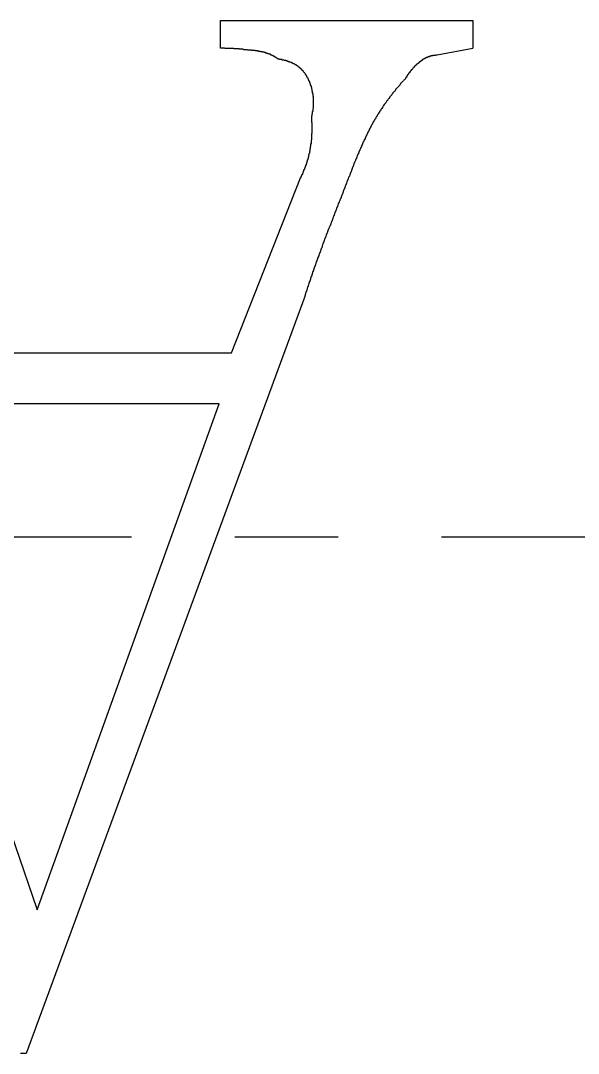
# Model space of a CAD drawing. Extents: x 45 to 224, y 37 to 151.
# Drawn here: x 118.142 to 119.492, y 139.811 to 142.311 of the extents above; entities that cross this region are included whole.
import ezdxf

# ---------------------------------------------------------------- set-up
doc = ezdxf.new("R2010")
doc.units = 0
doc.linetypes.add('CENTER', pattern=[2, 1.25, -0.25, 0.25, -0.25])
doc.layers.get('0').update_dxf_attribs({"linetype": 'CONTINUOUS'})
doc.layers.add('CENTER', color=1, linetype='CENTER')

msp = doc.modelspace()

# ---------------------------------------------------------------- linework, layer by layer
at = {"color": 7, "linetype": 'CONTINUOUS'}
for p, q in [((118.6263, 142.2446), (118.6263, 142.3113)), ((118.6263, 142.3113), (119.2371, 142.3113)), ((119.2371, 142.3113), (119.2371, 142.2446)), ((119.1502, 142.2284), (119.237, 142.2451)), ((118.653, 141.5069), (118.8199, 141.9308)), ((118.8299, 141.6438), (118.1557, 139.8113)), ((117.7184, 141.5069), (118.653, 141.5069)), ((117.7618, 141.3834), (118.1824, 140.1585)), ((118.623, 141.3834), (117.7618, 141.3834)), ((118.1824, 140.1585), (118.623, 141.3834)), ((118.1557, 139.8113), (118.1423, 139.8113))]:
    msp.add_line(p, q, dxfattribs=at)
at = {"color": 7}
for points in [[(118.766, 142.218, 0), (118.766, 142.218, 0), (118.766, 142.218, 0), (118.766, 142.218, 0), (118.765, 142.219, 0), (118.765, 142.219, 0), (118.765, 142.219, 0), (118.764, 142.219, 0), (118.764, 142.219, 0), (118.764, 142.22, 0), (118.764, 142.22, 0), (118.763, 142.22, 0), (118.763, 142.22, 0), (118.763, 142.22, 0), (118.762, 142.221, 0), (118.762, 142.221, 0), (118.762, 142.221, 0), (118.762, 142.221, 0), (118.761, 142.221, 0), (118.761, 142.222, 0), (118.761, 142.222, 0), (118.76, 142.222, 0), (118.76, 142.222, 0), (118.76, 142.222, 0), (118.759, 142.222, 0), (118.759, 142.223, 0), (118.759, 142.223, 0), (118.759, 142.223, 0), (118.758, 142.223, 0), (118.758, 142.223, 0), (118.758, 142.224, 0), (118.757, 142.224, 0), (118.757, 142.224, 0), (118.757, 142.224, 0), (118.756, 142.224, 0), (118.756, 142.224, 0), (118.756, 142.225, 0), (118.756, 142.225, 0), (118.755, 142.225, 0), (118.755, 142.225, 0), (118.755, 142.225, 0), (118.754, 142.225, 0), (118.754, 142.226, 0), (118.754, 142.226, 0), (118.753, 142.226, 0), (118.753, 142.226, 0), (118.753, 142.226, 0), (118.753, 142.226, 0), (118.752, 142.227, 0), (118.752, 142.227, 0), (118.752, 142.227, 0), (118.751, 142.227, 0), (118.751, 142.227, 0), (118.751, 142.227, 0), (118.75, 142.228, 0), (118.75, 142.228, 0), (118.75, 142.228, 0), (118.749, 142.228, 0), (118.749, 142.228, 0), (118.749, 142.228, 0), (118.748, 142.228, 0), (118.748, 142.229, 0), (118.748, 142.229, 0), (118.747, 142.229, 0), (118.747, 142.229, 0), (118.747, 142.229, 0), (118.747, 142.229, 0), (118.746, 142.229, 0), (118.746, 142.23, 0), (118.746, 142.23, 0), (118.745, 142.23, 0), (118.745, 142.23, 0), (118.745, 142.23, 0), (118.744, 142.23, 0), (118.744, 142.23, 0), (118.744, 142.231, 0), (118.743, 142.231, 0), (118.743, 142.231, 0), (118.743, 142.231, 0), (118.742, 142.231, 0), (118.742, 142.231, 0), (118.742, 142.231, 0), (118.741, 142.231, 0), (118.741, 142.232, 0), (118.741, 142.232, 0), (118.74, 142.232, 0), (118.74, 142.232, 0), (118.74, 142.232, 0), (118.739, 142.232, 0), (118.739, 142.232, 0), (118.739, 142.232, 0), (118.738, 142.233, 0), (118.738, 142.233, 0), (118.738, 142.233, 0), (118.737, 142.233, 0), (118.737, 142.233, 0), (118.737, 142.233, 0), (118.736, 142.233, 0), (118.736, 142.233, 0), (118.736, 142.233, 0), (118.735, 142.233, 0), (118.735, 142.234, 0), (118.735, 142.234, 0), (118.734, 142.234, 0), (118.734, 142.234, 0), (118.734, 142.234, 0), (118.733, 142.234, 0), (118.733, 142.234, 0), (118.733, 142.234, 0), (118.732, 142.234, 0), (118.732, 142.234, 0), (118.732, 142.235, 0), (118.731, 142.235, 0), (118.731, 142.235, 0), (118.731, 142.235, 0), (118.73, 142.235, 0), (118.73, 142.235, 0), (118.73, 142.235, 0), (118.729, 142.235, 0), (118.729, 142.235, 0), (118.729, 142.235, 0), (118.728, 142.235, 0), (118.728, 142.235, 0), (118.728, 142.236, 0), (118.727, 142.236, 0), (118.727, 142.236, 0), (118.727, 142.236, 0), (118.726, 142.236, 0), (118.726, 142.236, 0), (118.726, 142.236, 0), (118.725, 142.236, 0), (118.725, 142.236, 0), (118.725, 142.236, 0), (118.724, 142.236, 0), (118.724, 142.236, 0), (118.724, 142.236, 0), (118.723, 142.236, 0), (118.723, 142.237, 0), (118.723, 142.237, 0), (118.722, 142.237, 0), (118.722, 142.237, 0), (118.721, 142.237, 0), (118.721, 142.237, 0), (118.721, 142.237, 0), (118.72, 142.237, 0), (118.72, 142.237, 0), (118.72, 142.237, 0), (118.719, 142.237, 0), (118.719, 142.237, 0), (118.719, 142.237, 0), (118.718, 142.237, 0), (118.718, 142.237, 0), (118.718, 142.237, 0), (118.717, 142.237, 0), (118.717, 142.238, 0), (118.717, 142.238, 0), (118.716, 142.238, 0), (118.716, 142.238, 0), (118.716, 142.238, 0), (118.715, 142.238, 0), (118.715, 142.238, 0), (118.715, 142.238, 0), (118.714, 142.238, 0), (118.714, 142.238, 0), (118.714, 142.238, 0), (118.713, 142.238, 0), (118.713, 142.238, 0), (118.713, 142.238, 0), (118.712, 142.238, 0), (118.712, 142.238, 0), (118.711, 142.238, 0), (118.711, 142.238, 0), (118.711, 142.238, 0), (118.71, 142.238, 0), (118.71, 142.238, 0), (118.71, 142.239, 0), (118.709, 142.239, 0), (118.709, 142.239, 0), (118.709, 142.239, 0), (118.708, 142.239, 0), (118.708, 142.239, 0), (118.708, 142.239, 0), (118.707, 142.239, 0), (118.707, 142.239, 0), (118.707, 142.239, 0), (118.706, 142.239, 0), (118.706, 142.239, 0), (118.706, 142.239, 0), (118.705, 142.239, 0), (118.705, 142.239, 0), (118.705, 142.239, 0), (118.704, 142.239, 0), (118.704, 142.239, 0), (118.704, 142.239, 0), (118.703, 142.239, 0), (118.703, 142.239, 0), (118.702, 142.239, 0), (118.702, 142.239, 0), (118.702, 142.239, 0), (118.701, 142.239, 0), (118.701, 142.24, 0), (118.701, 142.24, 0), (118.7, 142.24, 0), (118.7, 142.24, 0), (118.7, 142.24, 0), (118.699, 142.24, 0), (118.699, 142.24, 0), (118.699, 142.24, 0), (118.698, 142.24, 0), (118.698, 142.24, 0), (118.698, 142.24, 0), (118.697, 142.24, 0), (118.697, 142.24, 0), (118.697, 142.24, 0), (118.696, 142.24, 0), (118.696, 142.24, 0), (118.696, 142.24, 0), (118.695, 142.24, 0), (118.695, 142.24, 0), (118.695, 142.24, 0), (118.694, 142.24, 0), (118.694, 142.24, 0), (118.693, 142.24, 0), (118.693, 142.24, 0), (118.693, 142.24, 0), (118.692, 142.24, 0), (118.692, 142.24, 0), (118.692, 142.24, 0), (118.691, 142.241, 0), (118.691, 142.241, 0), (118.691, 142.241, 0), (118.69, 142.241, 0), (118.69, 142.241, 0), (118.69, 142.241, 0), (118.689, 142.241, 0), (118.689, 142.241, 0), (118.689, 142.241, 0), (118.688, 142.241, 0), (118.688, 142.241, 0), (118.688, 142.241, 0), (118.687, 142.241, 0), (118.687, 142.241, 0), (118.687, 142.241, 0), (118.686, 142.241, 0), (118.686, 142.241, 0), (118.685, 142.241, 0), (118.685, 142.241, 0), (118.685, 142.241, 0), (118.684, 142.241, 0), (118.684, 142.241, 0), (118.684, 142.241, 0), (118.683, 142.241, 0), (118.683, 142.241, 0), (118.683, 142.241, 0), (118.682, 142.241, 0), (118.682, 142.241, 0), (118.682, 142.241, 0), (118.681, 142.242, 0), (118.681, 142.242, 0), (118.681, 142.242, 0), (118.68, 142.242, 0), (118.68, 142.242, 0), (118.68, 142.242, 0), (118.679, 142.242, 0), (118.679, 142.242, 0), (118.679, 142.242, 0), (118.678, 142.242, 0), (118.678, 142.242, 0), (118.677, 142.242, 0), (118.677, 142.242, 0), (118.677, 142.242, 0), (118.676, 142.242, 0), (118.676, 142.242, 0), (118.676, 142.242, 0), (118.675, 142.242, 0), (118.675, 142.242, 0), (118.675, 142.242, 0), (118.674, 142.242, 0), (118.674, 142.242, 0), (118.674, 142.242, 0), (118.673, 142.242, 0), (118.673, 142.242, 0), (118.673, 142.242, 0), (118.672, 142.242, 0), (118.672, 142.242, 0), (118.672, 142.242, 0), (118.671, 142.242, 0), (118.671, 142.242, 0), (118.671, 142.243, 0), (118.67, 142.243, 0), (118.67, 142.243, 0), (118.669, 142.243, 0), (118.669, 142.243, 0), (118.669, 142.243, 0), (118.668, 142.243, 0), (118.668, 142.243, 0), (118.668, 142.243, 0), (118.667, 142.243, 0), (118.667, 142.243, 0), (118.667, 142.243, 0), (118.666, 142.243, 0), (118.666, 142.243, 0), (118.666, 142.243, 0), (118.665, 142.243, 0), (118.665, 142.243, 0), (118.665, 142.243, 0), (118.664, 142.243, 0), (118.664, 142.243, 0), (118.664, 142.243, 0), (118.663, 142.243, 0), (118.663, 142.243, 0), (118.663, 142.243, 0), (118.662, 142.243, 0), (118.662, 142.243, 0), (118.661, 142.243, 0), (118.661, 142.243, 0), (118.661, 142.243, 0), (118.66, 142.243, 0), (118.66, 142.243, 0), (118.66, 142.243, 0), (118.659, 142.243, 0), (118.659, 142.243, 0), (118.659, 142.243, 0), (118.658, 142.243, 0), (118.658, 142.243, 0), (118.658, 142.244, 0), (118.657, 142.244, 0), (118.657, 142.244, 0), (118.657, 142.244, 0), (118.656, 142.244, 0), (118.656, 142.244, 0), (118.656, 142.244, 0), (118.655, 142.244, 0), (118.655, 142.244, 0), (118.655, 142.244, 0), (118.654, 142.244, 0), (118.654, 142.244, 0), (118.653, 142.244, 0), (118.653, 142.244, 0), (118.653, 142.244, 0), (118.652, 142.244, 0), (118.652, 142.244, 0), (118.652, 142.244, 0), (118.651, 142.244, 0), (118.651, 142.244, 0), (118.651, 142.244, 0), (118.65, 142.244, 0), (118.65, 142.244, 0), (118.65, 142.244, 0), (118.649, 142.244, 0), (118.649, 142.244, 0), (118.649, 142.244, 0), (118.648, 142.244, 0), (118.648, 142.244, 0), (118.648, 142.244, 0), (118.647, 142.244, 0), (118.647, 142.244, 0), (118.647, 142.244, 0), (118.646, 142.244, 0), (118.646, 142.244, 0), (118.645, 142.244, 0), (118.645, 142.244, 0), (118.645, 142.244, 0), (118.644, 142.244, 0), (118.644, 142.244, 0), (118.644, 142.244, 0), (118.643, 142.244, 0), (118.643, 142.244, 0), (118.643, 142.244, 0), (118.642, 142.244, 0), (118.642, 142.244, 0), (118.642, 142.244, 0), (118.641, 142.244, 0), (118.641, 142.244, 0), (118.641, 142.244, 0), (118.64, 142.244, 0), (118.64, 142.244, 0), (118.64, 142.244, 0), (118.639, 142.244, 0), (118.639, 142.244, 0), (118.639, 142.244, 0), (118.638, 142.244, 0), (118.638, 142.244, 0), (118.637, 142.244, 0), (118.637, 142.244, 0), (118.637, 142.244, 0), (118.636, 142.245, 0), (118.636, 142.245, 0), (118.636, 142.245, 0), (118.635, 142.245, 0), (118.635, 142.245, 0), (118.635, 142.245, 0), (118.634, 142.245, 0), (118.634, 142.245, 0), (118.634, 142.245, 0), (118.633, 142.245, 0), (118.633, 142.245, 0), (118.633, 142.245, 0), (118.632, 142.245, 0), (118.632, 142.245, 0), (118.632, 142.245, 0), (118.631, 142.245, 0), (118.631, 142.245, 0), (118.63, 142.245, 0), (118.63, 142.245, 0), (118.63, 142.245, 0), (118.629, 142.245, 0), (118.629, 142.245, 0), (118.629, 142.245, 0), (118.628, 142.245, 0), (118.628, 142.245, 0), (118.628, 142.245, 0), (118.627, 142.245, 0), (118.627, 142.245, 0), (118.627, 142.245, 0), (118.626, 142.245, 0)], [(119.15, 142.228, 0), (119.15, 142.228, 0), (119.15, 142.228, 0), (119.15, 142.228, 0), (119.149, 142.228, 0), (119.149, 142.228, 0), (119.149, 142.228, 0), (119.149, 142.228, 0), (119.148, 142.228, 0), (119.148, 142.228, 0), (119.148, 142.228, 0), (119.148, 142.228, 0), (119.147, 142.228, 0), (119.147, 142.228, 0), (119.147, 142.228, 0), (119.147, 142.228, 0), (119.147, 142.228, 0), (119.146, 142.227, 0), (119.146, 142.227, 0), (119.146, 142.227, 0), (119.146, 142.227, 0), (119.145, 142.227, 0), (119.145, 142.227, 0), (119.145, 142.227, 0), (119.145, 142.227, 0), (119.144, 142.227, 0), (119.144, 142.227, 0), (119.144, 142.227, 0), (119.144, 142.227, 0), (119.143, 142.227, 0), (119.143, 142.227, 0), (119.143, 142.227, 0), (119.143, 142.227, 0), (119.142, 142.227, 0), (119.142, 142.227, 0), (119.142, 142.227, 0), (119.142, 142.227, 0), (119.142, 142.227, 0), (119.141, 142.227, 0), (119.141, 142.227, 0), (119.141, 142.227, 0), (119.141, 142.227, 0), (119.14, 142.227, 0), (119.14, 142.227, 0), (119.14, 142.226, 0), (119.14, 142.226, 0), (119.139, 142.226, 0), (119.139, 142.226, 0), (119.139, 142.226, 0), (119.139, 142.226, 0), (119.138, 142.226, 0), (119.138, 142.226, 0), (119.138, 142.226, 0), (119.138, 142.226, 0), (119.138, 142.226, 0), (119.137, 142.226, 0), (119.137, 142.226, 0), (119.137, 142.226, 0), (119.137, 142.226, 0), (119.136, 142.226, 0), (119.136, 142.226, 0), (119.136, 142.226, 0), (119.136, 142.226, 0), (119.135, 142.225, 0), (119.135, 142.225, 0), (119.135, 142.225, 0), (119.135, 142.225, 0), (119.135, 142.225, 0), (119.134, 142.225, 0), (119.134, 142.225, 0), (119.134, 142.225, 0), (119.134, 142.225, 0), (119.133, 142.225, 0), (119.133, 142.225, 0), (119.133, 142.225, 0), (119.133, 142.225, 0), (119.132, 142.225, 0), (119.132, 142.225, 0), (119.132, 142.224, 0), (119.132, 142.224, 0), (119.132, 142.224, 0), (119.131, 142.224, 0), (119.131, 142.224, 0), (119.131, 142.224, 0), (119.131, 142.224, 0), (119.13, 142.224, 0), (119.13, 142.224, 0), (119.13, 142.224, 0), (119.13, 142.224, 0), (119.13, 142.224, 0), (119.129, 142.224, 0), (119.129, 142.223, 0), (119.129, 142.223, 0), (119.129, 142.223, 0), (119.128, 142.223, 0), (119.128, 142.223, 0), (119.128, 142.223, 0), (119.128, 142.223, 0), (119.127, 142.223, 0), (119.127, 142.223, 0), (119.127, 142.223, 0), (119.127, 142.223, 0), (119.127, 142.223, 0), (119.126, 142.222, 0), (119.126, 142.222, 0), (119.126, 142.222, 0), (119.126, 142.222, 0), (119.125, 142.222, 0), (119.125, 142.222, 0), (119.125, 142.222, 0), (119.125, 142.222, 0), (119.125, 142.222, 0), (119.124, 142.222, 0), (119.124, 142.221, 0), (119.124, 142.221, 0), (119.124, 142.221, 0), (119.124, 142.221, 0), (119.123, 142.221, 0), (119.123, 142.221, 0), (119.123, 142.221, 0), (119.123, 142.221, 0), (119.122, 142.221, 0), (119.122, 142.221, 0), (119.122, 142.22, 0), (119.122, 142.22, 0), (119.122, 142.22, 0), (119.121, 142.22, 0), (119.121, 142.22, 0), (119.121, 142.22, 0), (119.121, 142.22, 0), (119.121, 142.22, 0), (119.12, 142.22, 0), (119.12, 142.219, 0), (119.12, 142.219, 0), (119.12, 142.219, 0), (119.119, 142.219, 0), (119.119, 142.219, 0), (119.119, 142.219, 0), (119.119, 142.219, 0), (119.119, 142.219, 0), (119.118, 142.218, 0), (119.118, 142.218, 0), (119.118, 142.218, 0), (119.118, 142.218, 0), (119.118, 142.218, 0), (119.117, 142.218, 0), (119.117, 142.218, 0), (119.117, 142.218, 0), (119.117, 142.218, 0), (119.117, 142.217, 0), (119.116, 142.217, 0), (119.116, 142.217, 0), (119.116, 142.217, 0), (119.116, 142.217, 0), (119.116, 142.217, 0), (119.115, 142.217, 0), (119.115, 142.216, 0), (119.115, 142.216, 0), (119.115, 142.216, 0), (119.115, 142.216, 0), (119.114, 142.216, 0), (119.114, 142.216, 0), (119.114, 142.216, 0), (119.114, 142.216, 0), (119.114, 142.215, 0), (119.113, 142.215, 0), (119.113, 142.215, 0), (119.113, 142.215, 0), (119.113, 142.215, 0), (119.113, 142.215, 0), (119.112, 142.215, 0), (119.112, 142.214, 0), (119.112, 142.214, 0), (119.112, 142.214, 0), (119.112, 142.214, 0), (119.111, 142.214, 0), (119.111, 142.214, 0), (119.111, 142.214, 0), (119.111, 142.213, 0), (119.111, 142.213, 0), (119.11, 142.213, 0), (119.11, 142.213, 0), (119.11, 142.213, 0), (119.11, 142.213, 0), (119.11, 142.213, 0), (119.11, 142.212, 0), (119.109, 142.212, 0), (119.109, 142.212, 0), (119.109, 142.212, 0), (119.109, 142.212, 0), (119.109, 142.212, 0), (119.108, 142.212, 0), (119.108, 142.211, 0), (119.108, 142.211, 0), (119.108, 142.211, 0), (119.108, 142.211, 0), (119.107, 142.211, 0), (119.107, 142.211, 0), (119.107, 142.211, 0), (119.107, 142.21, 0), (119.107, 142.21, 0), (119.107, 142.21, 0), (119.106, 142.21, 0), (119.106, 142.21, 0), (119.106, 142.21, 0), (119.106, 142.209, 0), (119.106, 142.209, 0), (119.105, 142.209, 0), (119.105, 142.209, 0), (119.105, 142.209, 0), (119.105, 142.209, 0), (119.105, 142.208, 0), (119.105, 142.208, 0), (119.104, 142.208, 0), (119.104, 142.208, 0), (119.104, 142.208, 0), (119.104, 142.208, 0), (119.104, 142.208, 0), (119.103, 142.207, 0), (119.103, 142.207, 0), (119.103, 142.207, 0), (119.103, 142.207, 0), (119.103, 142.207, 0), (119.103, 142.207, 0), (119.102, 142.206, 0), (119.102, 142.206, 0), (119.102, 142.206, 0), (119.102, 142.206, 0), (119.102, 142.206, 0), (119.101, 142.206, 0), (119.101, 142.205, 0), (119.101, 142.205, 0), (119.101, 142.205, 0), (119.101, 142.205, 0), (119.101, 142.205, 0), (119.1, 142.205, 0), (119.1, 142.204, 0), (119.1, 142.204, 0), (119.1, 142.204, 0), (119.1, 142.204, 0), (119.1, 142.204, 0), (119.099, 142.204, 0), (119.099, 142.203, 0), (119.099, 142.203, 0), (119.099, 142.203, 0), (119.099, 142.203, 0), (119.099, 142.203, 0), (119.098, 142.203, 0), (119.098, 142.202, 0), (119.098, 142.202, 0), (119.098, 142.202, 0), (119.098, 142.202, 0), (119.098, 142.202, 0), (119.097, 142.202, 0), (119.097, 142.201, 0), (119.097, 142.201, 0), (119.097, 142.201, 0), (119.097, 142.201, 0), (119.097, 142.201, 0), (119.096, 142.201, 0), (119.096, 142.2, 0), (119.096, 142.2, 0), (119.096, 142.2, 0), (119.096, 142.2, 0), (119.096, 142.2, 0), (119.095, 142.2, 0), (119.095, 142.199, 0), (119.095, 142.199, 0), (119.095, 142.199, 0), (119.095, 142.199, 0), (119.095, 142.199, 0), (119.094, 142.199, 0), (119.094, 142.198, 0), (119.094, 142.198, 0), (119.094, 142.198, 0), (119.094, 142.198, 0), (119.094, 142.198, 0), (119.093, 142.198, 0), (119.093, 142.197, 0), (119.093, 142.197, 0), (119.093, 142.197, 0), (119.093, 142.197, 0), (119.093, 142.197, 0), (119.092, 142.196, 0), (119.092, 142.196, 0), (119.092, 142.196, 0), (119.092, 142.196, 0), (119.092, 142.196, 0), (119.092, 142.196, 0), (119.091, 142.195, 0), (119.091, 142.195, 0), (119.091, 142.195, 0), (119.091, 142.195, 0), (119.091, 142.195, 0), (119.091, 142.195, 0), (119.09, 142.194, 0), (119.09, 142.194, 0), (119.09, 142.194, 0), (119.09, 142.194, 0), (119.09, 142.194, 0), (119.09, 142.193, 0), (119.089, 142.193, 0), (119.089, 142.193, 0), (119.089, 142.193, 0), (119.089, 142.193, 0), (119.089, 142.193, 0), (119.089, 142.192, 0), (119.089, 142.192, 0), (119.088, 142.192, 0), (119.088, 142.192, 0), (119.088, 142.192, 0), (119.088, 142.191, 0), (119.088, 142.191, 0), (119.088, 142.191, 0), (119.087, 142.191, 0), (119.087, 142.191, 0), (119.087, 142.191, 0), (119.087, 142.19, 0), (119.087, 142.19, 0), (119.087, 142.19, 0), (119.087, 142.19, 0), (119.086, 142.19, 0), (119.086, 142.189, 0), (119.086, 142.189, 0), (119.086, 142.189, 0), (119.086, 142.189, 0), (119.086, 142.189, 0), (119.085, 142.188, 0), (119.085, 142.188, 0), (119.085, 142.188, 0), (119.085, 142.188, 0), (119.085, 142.188, 0), (119.085, 142.188, 0), (119.085, 142.187, 0), (119.084, 142.187, 0), (119.084, 142.187, 0), (119.084, 142.187, 0), (119.084, 142.187, 0), (119.084, 142.186, 0), (119.084, 142.186, 0), (119.084, 142.186, 0), (119.083, 142.186, 0), (119.083, 142.186, 0), (119.083, 142.185, 0), (119.083, 142.185, 0), (119.083, 142.185, 0), (119.083, 142.185, 0), (119.083, 142.185, 0), (119.082, 142.185, 0), (119.082, 142.184, 0), (119.082, 142.184, 0), (119.082, 142.184, 0), (119.082, 142.184, 0), (119.082, 142.184, 0), (119.082, 142.183, 0), (119.081, 142.183, 0), (119.081, 142.183, 0), (119.081, 142.183, 0), (119.081, 142.183, 0), (119.081, 142.182, 0), (119.081, 142.182, 0), (119.081, 142.182, 0), (119.08, 142.182, 0), (119.08, 142.182, 0), (119.08, 142.181, 0), (119.08, 142.181, 0), (119.08, 142.181, 0), (119.08, 142.181, 0), (119.08, 142.181, 0), (119.079, 142.18, 0), (119.079, 142.18, 0), (119.079, 142.18, 0), (119.079, 142.18, 0), (119.079, 142.18, 0), (119.079, 142.179, 0), (119.079, 142.179, 0), (119.079, 142.179, 0), (119.078, 142.179, 0), (119.078, 142.179, 0), (119.078, 142.178, 0), (119.078, 142.178, 0), (119.078, 142.178, 0), (119.078, 142.178, 0), (119.078, 142.178, 0), (119.077, 142.177, 0), (119.077, 142.177, 0), (119.077, 142.177, 0), (119.077, 142.177, 0), (119.077, 142.177, 0), (119.077, 142.176, 0), (119.077, 142.176, 0), (119.077, 142.176, 0), (119.076, 142.176, 0), (119.076, 142.176, 0), (119.076, 142.175, 0), (119.076, 142.175, 0), (119.076, 142.175, 0), (119.076, 142.175, 0), (119.076, 142.175, 0), (119.076, 142.174, 0), (119.075, 142.174, 0), (119.075, 142.174, 0), (119.075, 142.174, 0), (119.075, 142.174, 0), (119.075, 142.173, 0), (119.075, 142.173, 0), (119.075, 142.173, 0), (119.075, 142.173, 0), (119.074, 142.173, 0), (119.074, 142.172, 0), (119.074, 142.172, 0), (119.074, 142.172, 0), (119.074, 142.172, 0), (119.074, 142.172, 0), (119.074, 142.171, 0), (119.074, 142.171, 0)], [(118.847, 142.078, 0), (118.847, 142.078, 0), (118.847, 142.079, 0), (118.847, 142.079, 0), (118.847, 142.079, 0), (118.847, 142.08, 0), (118.847, 142.08, 0), (118.847, 142.081, 0), (118.847, 142.081, 0), (118.848, 142.082, 0), (118.848, 142.082, 0), (118.848, 142.082, 0), (118.848, 142.083, 0), (118.848, 142.083, 0), (118.848, 142.084, 0), (118.848, 142.084, 0), (118.848, 142.085, 0), (118.848, 142.085, 0), (118.848, 142.086, 0), (118.848, 142.086, 0), (118.849, 142.086, 0), (118.849, 142.087, 0), (118.849, 142.087, 0), (118.849, 142.088, 0), (118.849, 142.088, 0), (118.849, 142.089, 0), (118.849, 142.089, 0), (118.849, 142.089, 0), (118.849, 142.09, 0), (118.849, 142.09, 0), (118.849, 142.091, 0), (118.849, 142.091, 0), (118.85, 142.092, 0), (118.85, 142.092, 0), (118.85, 142.093, 0), (118.85, 142.093, 0), (118.85, 142.093, 0), (118.85, 142.094, 0), (118.85, 142.094, 0), (118.85, 142.095, 0), (118.85, 142.095, 0), (118.85, 142.096, 0), (118.85, 142.096, 0), (118.85, 142.097, 0), (118.85, 142.097, 0), (118.85, 142.097, 0), (118.85, 142.098, 0), (118.85, 142.098, 0), (118.85, 142.099, 0), (118.85, 142.099, 0), (118.851, 142.1, 0), (118.851, 142.1, 0), (118.851, 142.101, 0), (118.851, 142.101, 0), (118.851, 142.101, 0), (118.851, 142.102, 0), (118.851, 142.102, 0), (118.851, 142.103, 0), (118.851, 142.103, 0), (118.851, 142.104, 0), (118.851, 142.104, 0), (118.851, 142.105, 0), (118.851, 142.105, 0), (118.851, 142.105, 0), (118.851, 142.106, 0), (118.851, 142.106, 0), (118.851, 142.107, 0), (118.851, 142.107, 0), (118.851, 142.108, 0), (118.851, 142.108, 0), (118.851, 142.109, 0), (118.851, 142.109, 0), (118.851, 142.109, 0), (118.851, 142.11, 0), (118.851, 142.11, 0), (118.851, 142.111, 0), (118.851, 142.111, 0), (118.851, 142.112, 0), (118.851, 142.112, 0), (118.851, 142.113, 0), (118.851, 142.113, 0), (118.851, 142.113, 0), (118.851, 142.114, 0), (118.851, 142.114, 0), (118.851, 142.115, 0), (118.851, 142.115, 0), (118.851, 142.116, 0), (118.851, 142.116, 0), (118.851, 142.117, 0), (118.851, 142.117, 0), (118.851, 142.117, 0), (118.851, 142.118, 0), (118.851, 142.118, 0), (118.851, 142.119, 0), (118.851, 142.119, 0), (118.851, 142.12, 0), (118.851, 142.12, 0), (118.851, 142.121, 0), (118.851, 142.121, 0), (118.851, 142.121, 0), (118.851, 142.122, 0), (118.851, 142.122, 0), (118.851, 142.123, 0), (118.851, 142.123, 0), (118.851, 142.124, 0), (118.851, 142.124, 0), (118.851, 142.125, 0), (118.851, 142.125, 0), (118.851, 142.125, 0), (118.851, 142.126, 0), (118.851, 142.126, 0), (118.851, 142.127, 0), (118.851, 142.127, 0), (118.85, 142.128, 0), (118.85, 142.128, 0), (118.85, 142.129, 0), (118.85, 142.129, 0), (118.85, 142.129, 0), (118.85, 142.13, 0), (118.85, 142.13, 0), (118.85, 142.131, 0), (118.85, 142.131, 0), (118.85, 142.132, 0), (118.85, 142.132, 0), (118.85, 142.133, 0), (118.85, 142.133, 0), (118.85, 142.133, 0), (118.85, 142.134, 0), (118.85, 142.134, 0), (118.85, 142.135, 0), (118.85, 142.135, 0), (118.849, 142.136, 0), (118.849, 142.136, 0), (118.849, 142.137, 0), (118.849, 142.137, 0), (118.849, 142.137, 0), (118.849, 142.138, 0), (118.849, 142.138, 0), (118.849, 142.139, 0), (118.849, 142.139, 0), (118.849, 142.14, 0), (118.849, 142.14, 0), (118.849, 142.14, 0), (118.848, 142.141, 0), (118.848, 142.141, 0), (118.848, 142.142, 0), (118.848, 142.142, 0), (118.848, 142.143, 0), (118.848, 142.143, 0), (118.848, 142.144, 0), (118.848, 142.144, 0), (118.848, 142.144, 0), (118.848, 142.145, 0), (118.848, 142.145, 0), (118.847, 142.146, 0), (118.847, 142.146, 0), (118.847, 142.147, 0), (118.847, 142.147, 0), (118.847, 142.147, 0), (118.847, 142.148, 0), (118.847, 142.148, 0), (118.847, 142.149, 0), (118.847, 142.149, 0), (118.846, 142.15, 0), (118.846, 142.15, 0), (118.846, 142.15, 0), (118.846, 142.151, 0), (118.846, 142.151, 0), (118.846, 142.152, 0), (118.846, 142.152, 0), (118.846, 142.153, 0), (118.845, 142.153, 0), (118.845, 142.153, 0), (118.845, 142.154, 0), (118.845, 142.154, 0), (118.845, 142.155, 0), (118.845, 142.155, 0), (118.845, 142.156, 0), (118.844, 142.156, 0), (118.844, 142.156, 0), (118.844, 142.157, 0), (118.844, 142.157, 0), (118.844, 142.158, 0), (118.844, 142.158, 0), (118.844, 142.159, 0), (118.843, 142.159, 0), (118.843, 142.159, 0), (118.843, 142.16, 0), (118.843, 142.16, 0), (118.843, 142.161, 0), (118.843, 142.161, 0), (118.842, 142.161, 0), (118.842, 142.162, 0), (118.842, 142.162, 0), (118.842, 142.163, 0), (118.842, 142.163, 0), (118.842, 142.164, 0), (118.841, 142.164, 0), (118.841, 142.164, 0), (118.841, 142.165, 0), (118.841, 142.165, 0), (118.841, 142.166, 0), (118.841, 142.166, 0), (118.84, 142.166, 0), (118.84, 142.167, 0), (118.84, 142.167, 0), (118.84, 142.168, 0), (118.84, 142.168, 0), (118.839, 142.168, 0), (118.839, 142.169, 0), (118.839, 142.169, 0), (118.839, 142.17, 0), (118.839, 142.17, 0), (118.839, 142.17, 0), (118.838, 142.171, 0), (118.838, 142.171, 0), (118.838, 142.172, 0), (118.838, 142.172, 0), (118.838, 142.172, 0), (118.837, 142.173, 0), (118.837, 142.173, 0), (118.837, 142.174, 0), (118.837, 142.174, 0), (118.836, 142.174, 0), (118.836, 142.175, 0), (118.836, 142.175, 0), (118.836, 142.176, 0), (118.836, 142.176, 0), (118.835, 142.176, 0), (118.835, 142.177, 0), (118.835, 142.177, 0), (118.835, 142.178, 0), (118.834, 142.178, 0), (118.834, 142.178, 0), (118.834, 142.179, 0), (118.834, 142.179, 0), (118.833, 142.179, 0), (118.833, 142.18, 0), (118.833, 142.18, 0), (118.833, 142.181, 0), (118.833, 142.181, 0), (118.832, 142.181, 0), (118.832, 142.182, 0), (118.832, 142.182, 0), (118.832, 142.182, 0), (118.831, 142.183, 0), (118.831, 142.183, 0), (118.831, 142.183, 0), (118.83, 142.184, 0), (118.83, 142.184, 0), (118.83, 142.185, 0), (118.83, 142.185, 0), (118.829, 142.185, 0), (118.829, 142.186, 0), (118.829, 142.186, 0), (118.829, 142.186, 0), (118.828, 142.187, 0), (118.828, 142.187, 0), (118.828, 142.187, 0), (118.827, 142.188, 0), (118.827, 142.188, 0), (118.827, 142.188, 0), (118.827, 142.189, 0), (118.826, 142.189, 0), (118.826, 142.189, 0), (118.826, 142.19, 0), (118.825, 142.19, 0), (118.825, 142.19, 0), (118.825, 142.191, 0), (118.824, 142.191, 0), (118.824, 142.191, 0), (118.824, 142.192, 0), (118.824, 142.192, 0), (118.823, 142.192, 0), (118.823, 142.193, 0), (118.823, 142.193, 0), (118.822, 142.193, 0), (118.822, 142.194, 0), (118.822, 142.194, 0), (118.821, 142.194, 0), (118.821, 142.195, 0), (118.821, 142.195, 0), (118.82, 142.195, 0), (118.82, 142.195, 0), (118.82, 142.196, 0), (118.819, 142.196, 0), (118.819, 142.196, 0), (118.819, 142.197, 0), (118.818, 142.197, 0), (118.818, 142.197, 0), (118.818, 142.198, 0), (118.817, 142.198, 0), (118.817, 142.198, 0), (118.817, 142.198, 0), (118.816, 142.199, 0), (118.816, 142.199, 0), (118.816, 142.199, 0), (118.815, 142.199, 0), (118.815, 142.2, 0), (118.815, 142.2, 0), (118.814, 142.2, 0), (118.814, 142.201, 0), (118.813, 142.201, 0), (118.813, 142.201, 0), (118.813, 142.201, 0), (118.812, 142.202, 0), (118.812, 142.202, 0), (118.812, 142.202, 0), (118.811, 142.202, 0), (118.811, 142.203, 0), (118.81, 142.203, 0), (118.81, 142.203, 0), (118.81, 142.203, 0), (118.809, 142.204, 0), (118.809, 142.204, 0), (118.809, 142.204, 0), (118.808, 142.204, 0), (118.808, 142.204, 0), (118.807, 142.205, 0), (118.807, 142.205, 0), (118.807, 142.205, 0), (118.806, 142.205, 0), (118.806, 142.206, 0), (118.805, 142.206, 0), (118.805, 142.206, 0), (118.805, 142.206, 0), (118.804, 142.206, 0), (118.804, 142.207, 0), (118.804, 142.207, 0), (118.803, 142.207, 0), (118.803, 142.207, 0), (118.802, 142.207, 0), (118.802, 142.208, 0), (118.802, 142.208, 0), (118.801, 142.208, 0), (118.801, 142.208, 0), (118.8, 142.208, 0), (118.8, 142.209, 0), (118.799, 142.209, 0), (118.799, 142.209, 0), (118.799, 142.209, 0), (118.798, 142.209, 0), (118.798, 142.21, 0), (118.797, 142.21, 0), (118.797, 142.21, 0), (118.797, 142.21, 0), (118.796, 142.21, 0), (118.796, 142.21, 0), (118.795, 142.211, 0), (118.795, 142.211, 0), (118.795, 142.211, 0), (118.794, 142.211, 0), (118.794, 142.211, 0), (118.793, 142.211, 0), (118.793, 142.212, 0), (118.792, 142.212, 0), (118.792, 142.212, 0), (118.792, 142.212, 0), (118.791, 142.212, 0), (118.791, 142.212, 0), (118.79, 142.212, 0), (118.79, 142.213, 0), (118.79, 142.213, 0), (118.789, 142.213, 0), (118.789, 142.213, 0), (118.788, 142.213, 0), (118.788, 142.213, 0), (118.787, 142.213, 0), (118.787, 142.214, 0), (118.787, 142.214, 0), (118.786, 142.214, 0), (118.786, 142.214, 0), (118.785, 142.214, 0), (118.785, 142.214, 0), (118.784, 142.214, 0), (118.784, 142.214, 0), (118.784, 142.215, 0), (118.783, 142.215, 0), (118.783, 142.215, 0), (118.782, 142.215, 0), (118.782, 142.215, 0), (118.781, 142.215, 0), (118.781, 142.215, 0), (118.781, 142.215, 0), (118.78, 142.215, 0), (118.78, 142.216, 0), (118.779, 142.216, 0), (118.779, 142.216, 0), (118.778, 142.216, 0), (118.778, 142.216, 0), (118.777, 142.216, 0), (118.777, 142.216, 0), (118.777, 142.216, 0), (118.776, 142.216, 0), (118.776, 142.216, 0), (118.775, 142.216, 0), (118.775, 142.217, 0), (118.774, 142.217, 0), (118.774, 142.217, 0), (118.774, 142.217, 0), (118.773, 142.217, 0), (118.773, 142.217, 0), (118.772, 142.217, 0), (118.772, 142.217, 0), (118.771, 142.217, 0), (118.771, 142.217, 0), (118.77, 142.217, 0), (118.77, 142.217, 0), (118.77, 142.217, 0), (118.769, 142.218, 0), (118.769, 142.218, 0), (118.768, 142.218, 0), (118.768, 142.218, 0), (118.767, 142.218, 0), (118.767, 142.218, 0), (118.766, 142.218, 0)], [(119.074, 142.171, 0), (119.073, 142.17, 0), (119.072, 142.169, 0), (119.071, 142.168, 0), (119.07, 142.167, 0), (119.069, 142.166, 0), (119.068, 142.165, 0), (119.067, 142.164, 0), (119.066, 142.163, 0), (119.065, 142.162, 0), (119.064, 142.161, 0), (119.063, 142.16, 0), (119.062, 142.159, 0), (119.061, 142.157, 0), (119.06, 142.156, 0), (119.06, 142.155, 0), (119.059, 142.154, 0), (119.058, 142.153, 0), (119.057, 142.152, 0), (119.056, 142.151, 0), (119.055, 142.15, 0), (119.054, 142.149, 0), (119.053, 142.148, 0), (119.052, 142.147, 0), (119.051, 142.146, 0), (119.05, 142.145, 0), (119.05, 142.143, 0), (119.049, 142.142, 0), (119.048, 142.141, 0), (119.047, 142.14, 0), (119.046, 142.139, 0), (119.045, 142.138, 0), (119.044, 142.137, 0), (119.043, 142.136, 0), (119.042, 142.135, 0), (119.042, 142.134, 0), (119.041, 142.132, 0), (119.04, 142.131, 0), (119.039, 142.13, 0), (119.038, 142.129, 0), (119.037, 142.128, 0), (119.036, 142.127, 0), (119.036, 142.126, 0), (119.035, 142.125, 0), (119.034, 142.123, 0), (119.033, 142.122, 0), (119.032, 142.121, 0), (119.031, 142.12, 0), (119.03, 142.119, 0), (119.03, 142.118, 0), (119.029, 142.117, 0), (119.028, 142.116, 0), (119.027, 142.114, 0), (119.026, 142.113, 0), (119.026, 142.112, 0), (119.025, 142.111, 0), (119.024, 142.11, 0), (119.023, 142.109, 0), (119.022, 142.108, 0), (119.021, 142.106, 0), (119.021, 142.105, 0), (119.02, 142.104, 0), (119.019, 142.103, 0), (119.018, 142.102, 0), (119.018, 142.101, 0), (119.017, 142.099, 0), (119.016, 142.098, 0), (119.015, 142.097, 0), (119.014, 142.096, 0), (119.014, 142.095, 0), (119.013, 142.093, 0), (119.012, 142.092, 0), (119.011, 142.091, 0), (119.011, 142.09, 0), (119.01, 142.089, 0), (119.009, 142.088, 0), (119.008, 142.086, 0), (119.008, 142.085, 0), (119.007, 142.084, 0), (119.006, 142.083, 0), (119.005, 142.082, 0), (119.005, 142.08, 0), (119.004, 142.079, 0), (119.003, 142.078, 0), (119.002, 142.077, 0), (119.002, 142.075, 0), (119.001, 142.074, 0), (119, 142.073, 0), (119, 142.072, 0), (118.999, 142.071, 0), (118.998, 142.069, 0), (118.997, 142.068, 0), (118.997, 142.067, 0), (118.996, 142.066, 0), (118.995, 142.064, 0), (118.995, 142.063, 0), (118.994, 142.062, 0), (118.993, 142.061, 0), (118.993, 142.06, 0), (118.992, 142.058, 0), (118.991, 142.057, 0), (118.991, 142.056, 0), (118.99, 142.055, 0), (118.989, 142.053, 0), (118.989, 142.052, 0), (118.988, 142.051, 0), (118.987, 142.05, 0), (118.987, 142.048, 0), (118.986, 142.047, 0), (118.985, 142.046, 0), (118.985, 142.045, 0), (118.984, 142.043, 0), (118.984, 142.042, 0), (118.983, 142.041, 0), (118.982, 142.039, 0), (118.982, 142.038, 0), (118.981, 142.037, 0), (118.98, 142.036, 0), (118.98, 142.034, 0), (118.979, 142.033, 0), (118.979, 142.032, 0), (118.978, 142.031, 0), (118.977, 142.029, 0), (118.977, 142.028, 0), (118.976, 142.027, 0), (118.976, 142.026, 0), (118.975, 142.024, 0), (118.974, 142.023, 0), (118.974, 142.022, 0), (118.973, 142.02, 0), (118.973, 142.019, 0), (118.972, 142.018, 0), (118.971, 142.017, 0), (118.971, 142.015, 0), (118.97, 142.014, 0), (118.97, 142.013, 0), (118.969, 142.011, 0), (118.969, 142.01, 0), (118.968, 142.009, 0), (118.967, 142.008, 0), (118.967, 142.006, 0), (118.966, 142.005, 0), (118.966, 142.004, 0), (118.965, 142.002, 0), (118.965, 142.001, 0), (118.964, 142, 0), (118.963, 141.999, 0), (118.963, 141.997, 0), (118.962, 141.996, 0), (118.962, 141.995, 0), (118.961, 141.993, 0), (118.961, 141.992, 0), (118.96, 141.991, 0), (118.96, 141.989, 0), (118.959, 141.988, 0), (118.958, 141.987, 0), (118.958, 141.986, 0), (118.957, 141.984, 0), (118.957, 141.983, 0), (118.956, 141.982, 0), (118.956, 141.98, 0), (118.955, 141.979, 0), (118.955, 141.978, 0), (118.954, 141.976, 0), (118.954, 141.975, 0), (118.953, 141.974, 0), (118.953, 141.973, 0), (118.952, 141.971, 0), (118.951, 141.97, 0), (118.951, 141.969, 0), (118.95, 141.967, 0), (118.95, 141.966, 0), (118.949, 141.965, 0), (118.949, 141.963, 0), (118.948, 141.962, 0), (118.948, 141.961, 0), (118.947, 141.959, 0), (118.947, 141.958, 0), (118.946, 141.957, 0), (118.946, 141.956, 0), (118.945, 141.954, 0), (118.945, 141.953, 0), (118.944, 141.952, 0), (118.944, 141.95, 0), (118.943, 141.949, 0), (118.943, 141.948, 0), (118.942, 141.946, 0), (118.942, 141.945, 0), (118.941, 141.944, 0), (118.941, 141.942, 0), (118.94, 141.941, 0), (118.94, 141.94, 0), (118.939, 141.938, 0), (118.939, 141.937, 0), (118.938, 141.936, 0), (118.938, 141.935, 0), (118.937, 141.933, 0), (118.936, 141.932, 0), (118.936, 141.931, 0), (118.935, 141.929, 0), (118.935, 141.928, 0), (118.934, 141.927, 0), (118.934, 141.925, 0), (118.933, 141.924, 0), (118.933, 141.923, 0), (118.932, 141.921, 0), (118.932, 141.92, 0), (118.931, 141.919, 0), (118.931, 141.917, 0), (118.93, 141.916, 0), (118.93, 141.915, 0), (118.929, 141.913, 0), (118.929, 141.912, 0), (118.928, 141.911, 0), (118.928, 141.91, 0), (118.927, 141.908, 0), (118.927, 141.907, 0), (118.926, 141.906, 0), (118.926, 141.904, 0), (118.925, 141.903, 0), (118.925, 141.902, 0), (118.924, 141.9, 0), (118.924, 141.899, 0), (118.923, 141.898, 0), (118.923, 141.896, 0), (118.922, 141.895, 0), (118.922, 141.894, 0), (118.921, 141.892, 0), (118.921, 141.891, 0), (118.92, 141.89, 0), (118.92, 141.889, 0), (118.919, 141.887, 0), (118.919, 141.886, 0), (118.918, 141.885, 0), (118.918, 141.883, 0), (118.917, 141.882, 0), (118.917, 141.881, 0), (118.916, 141.879, 0), (118.916, 141.878, 0), (118.915, 141.877, 0), (118.915, 141.875, 0), (118.914, 141.874, 0), (118.913, 141.873, 0), (118.913, 141.871, 0), (118.912, 141.87, 0), (118.912, 141.869, 0), (118.911, 141.868, 0), (118.911, 141.866, 0), (118.91, 141.865, 0), (118.91, 141.864, 0), (118.909, 141.862, 0), (118.909, 141.861, 0), (118.908, 141.86, 0), (118.908, 141.858, 0), (118.907, 141.857, 0), (118.907, 141.856, 0), (118.906, 141.854, 0), (118.906, 141.853, 0), (118.905, 141.852, 0), (118.905, 141.85, 0), (118.904, 141.849, 0), (118.904, 141.848, 0), (118.903, 141.847, 0), (118.903, 141.845, 0), (118.902, 141.844, 0), (118.902, 141.843, 0), (118.901, 141.841, 0), (118.901, 141.84, 0), (118.9, 141.839, 0), (118.9, 141.837, 0), (118.899, 141.836, 0), (118.899, 141.835, 0), (118.898, 141.833, 0), (118.898, 141.832, 0), (118.897, 141.831, 0), (118.897, 141.829, 0), (118.896, 141.828, 0), (118.896, 141.827, 0), (118.895, 141.825, 0), (118.895, 141.824, 0), (118.894, 141.823, 0), (118.894, 141.822, 0), (118.893, 141.82, 0), (118.893, 141.819, 0), (118.892, 141.818, 0), (118.892, 141.816, 0), (118.891, 141.815, 0), (118.891, 141.814, 0), (118.89, 141.812, 0), (118.889, 141.811, 0), (118.889, 141.81, 0), (118.888, 141.808, 0), (118.888, 141.807, 0), (118.887, 141.806, 0), (118.887, 141.804, 0), (118.886, 141.803, 0), (118.886, 141.802, 0), (118.885, 141.801, 0), (118.885, 141.799, 0), (118.884, 141.798, 0), (118.884, 141.797, 0), (118.883, 141.795, 0), (118.883, 141.794, 0), (118.882, 141.793, 0), (118.882, 141.791, 0), (118.881, 141.79, 0), (118.881, 141.789, 0), (118.88, 141.787, 0), (118.88, 141.786, 0), (118.879, 141.785, 0), (118.879, 141.783, 0), (118.878, 141.782, 0), (118.878, 141.781, 0), (118.877, 141.779, 0), (118.877, 141.778, 0), (118.876, 141.777, 0), (118.876, 141.775, 0), (118.875, 141.774, 0), (118.875, 141.773, 0), (118.874, 141.772, 0), (118.874, 141.77, 0), (118.873, 141.769, 0), (118.873, 141.768, 0), (118.872, 141.766, 0), (118.872, 141.765, 0), (118.872, 141.764, 0), (118.871, 141.762, 0), (118.871, 141.761, 0), (118.87, 141.76, 0), (118.87, 141.758, 0), (118.869, 141.757, 0), (118.869, 141.756, 0), (118.868, 141.754, 0), (118.868, 141.753, 0), (118.867, 141.752, 0), (118.867, 141.75, 0), (118.866, 141.749, 0), (118.866, 141.748, 0), (118.865, 141.746, 0), (118.865, 141.745, 0), (118.864, 141.744, 0), (118.864, 141.742, 0), (118.863, 141.741, 0), (118.863, 141.74, 0), (118.862, 141.738, 0), (118.862, 141.737, 0), (118.861, 141.736, 0), (118.861, 141.734, 0), (118.86, 141.733, 0), (118.86, 141.732, 0), (118.859, 141.731, 0), (118.859, 141.729, 0), (118.858, 141.728, 0), (118.858, 141.727, 0), (118.857, 141.725, 0), (118.857, 141.724, 0), (118.857, 141.723, 0), (118.856, 141.721, 0), (118.856, 141.72, 0), (118.855, 141.719, 0), (118.855, 141.717, 0), (118.854, 141.716, 0), (118.854, 141.715, 0), (118.853, 141.713, 0), (118.853, 141.712, 0), (118.852, 141.711, 0), (118.852, 141.709, 0), (118.851, 141.708, 0), (118.851, 141.707, 0), (118.85, 141.705, 0), (118.85, 141.704, 0), (118.849, 141.703, 0), (118.849, 141.701, 0), (118.849, 141.7, 0), (118.848, 141.699, 0), (118.848, 141.697, 0), (118.847, 141.696, 0), (118.847, 141.695, 0), (118.846, 141.693, 0), (118.846, 141.692, 0), (118.845, 141.691, 0), (118.845, 141.689, 0), (118.844, 141.688, 0), (118.844, 141.687, 0), (118.844, 141.685, 0), (118.843, 141.684, 0), (118.843, 141.683, 0), (118.842, 141.681, 0), (118.842, 141.68, 0), (118.841, 141.679, 0), (118.841, 141.677, 0), (118.84, 141.676, 0), (118.84, 141.675, 0), (118.839, 141.673, 0), (118.839, 141.672, 0), (118.839, 141.671, 0), (118.838, 141.669, 0), (118.838, 141.668, 0), (118.837, 141.667, 0), (118.837, 141.665, 0), (118.836, 141.664, 0), (118.836, 141.663, 0), (118.836, 141.661, 0), (118.835, 141.66, 0), (118.835, 141.659, 0), (118.834, 141.657, 0), (118.834, 141.656, 0), (118.833, 141.655, 0), (118.833, 141.653, 0), (118.832, 141.652, 0), (118.832, 141.65, 0), (118.832, 141.649, 0), (118.831, 141.648, 0), (118.831, 141.646, 0), (118.83, 141.645, 0), (118.83, 141.644, 0)], [(118.82, 141.931, 0), (118.82, 141.931, 0), (118.82, 141.931, 0), (118.82, 141.932, 0), (118.821, 141.932, 0), (118.821, 141.932, 0), (118.821, 141.933, 0), (118.821, 141.933, 0), (118.821, 141.933, 0), (118.821, 141.934, 0), (118.822, 141.934, 0), (118.822, 141.934, 0), (118.822, 141.935, 0), (118.822, 141.935, 0), (118.822, 141.935, 0), (118.822, 141.936, 0), (118.823, 141.936, 0), (118.823, 141.936, 0), (118.823, 141.937, 0), (118.823, 141.937, 0), (118.823, 141.937, 0), (118.823, 141.938, 0), (118.823, 141.938, 0), (118.824, 141.938, 0), (118.824, 141.939, 0), (118.824, 141.939, 0), (118.824, 141.939, 0), (118.824, 141.94, 0), (118.824, 141.94, 0), (118.825, 141.94, 0), (118.825, 141.941, 0), (118.825, 141.941, 0), (118.825, 141.941, 0), (118.825, 141.942, 0), (118.825, 141.942, 0), (118.825, 141.942, 0), (118.826, 141.943, 0), (118.826, 141.943, 0), (118.826, 141.943, 0), (118.826, 141.944, 0), (118.826, 141.944, 0), (118.826, 141.944, 0), (118.827, 141.945, 0), (118.827, 141.945, 0), (118.827, 141.945, 0), (118.827, 141.946, 0), (118.827, 141.946, 0), (118.827, 141.946, 0), (118.827, 141.947, 0), (118.828, 141.947, 0), (118.828, 141.947, 0), (118.828, 141.948, 0), (118.828, 141.948, 0), (118.828, 141.948, 0), (118.828, 141.949, 0), (118.828, 141.949, 0), (118.829, 141.949, 0), (118.829, 141.95, 0), (118.829, 141.95, 0), (118.829, 141.95, 0), (118.829, 141.951, 0), (118.829, 141.951, 0), (118.829, 141.951, 0), (118.829, 141.952, 0), (118.83, 141.952, 0), (118.83, 141.952, 0), (118.83, 141.953, 0), (118.83, 141.953, 0), (118.83, 141.953, 0), (118.83, 141.954, 0), (118.83, 141.954, 0), (118.831, 141.954, 0), (118.831, 141.955, 0), (118.831, 141.955, 0), (118.831, 141.955, 0), (118.831, 141.956, 0), (118.831, 141.956, 0), (118.831, 141.956, 0), (118.831, 141.957, 0), (118.832, 141.957, 0), (118.832, 141.957, 0), (118.832, 141.958, 0), (118.832, 141.958, 0), (118.832, 141.958, 0), (118.832, 141.959, 0), (118.832, 141.959, 0), (118.833, 141.959, 0), (118.833, 141.96, 0), (118.833, 141.96, 0), (118.833, 141.961, 0), (118.833, 141.961, 0), (118.833, 141.961, 0), (118.833, 141.962, 0), (118.833, 141.962, 0), (118.834, 141.962, 0), (118.834, 141.963, 0), (118.834, 141.963, 0), (118.834, 141.963, 0), (118.834, 141.964, 0), (118.834, 141.964, 0), (118.834, 141.964, 0), (118.834, 141.965, 0), (118.834, 141.965, 0), (118.835, 141.965, 0), (118.835, 141.966, 0), (118.835, 141.966, 0), (118.835, 141.966, 0), (118.835, 141.967, 0), (118.835, 141.967, 0), (118.835, 141.967, 0), (118.835, 141.968, 0), (118.835, 141.968, 0), (118.836, 141.968, 0), (118.836, 141.969, 0), (118.836, 141.969, 0), (118.836, 141.97, 0), (118.836, 141.97, 0), (118.836, 141.97, 0), (118.836, 141.971, 0), (118.836, 141.971, 0), (118.836, 141.971, 0), (118.837, 141.972, 0), (118.837, 141.972, 0), (118.837, 141.972, 0), (118.837, 141.973, 0), (118.837, 141.973, 0), (118.837, 141.973, 0), (118.837, 141.974, 0), (118.837, 141.974, 0), (118.837, 141.974, 0), (118.838, 141.975, 0), (118.838, 141.975, 0), (118.838, 141.975, 0), (118.838, 141.976, 0), (118.838, 141.976, 0), (118.838, 141.976, 0), (118.838, 141.977, 0), (118.838, 141.977, 0), (118.838, 141.978, 0), (118.838, 141.978, 0), (118.839, 141.978, 0), (118.839, 141.979, 0), (118.839, 141.979, 0), (118.839, 141.979, 0), (118.839, 141.98, 0), (118.839, 141.98, 0), (118.839, 141.98, 0), (118.839, 141.981, 0), (118.839, 141.981, 0), (118.839, 141.981, 0), (118.839, 141.982, 0), (118.84, 141.982, 0), (118.84, 141.982, 0), (118.84, 141.983, 0), (118.84, 141.983, 0), (118.84, 141.984, 0), (118.84, 141.984, 0), (118.84, 141.984, 0), (118.84, 141.985, 0), (118.84, 141.985, 0), (118.84, 141.985, 0), (118.84, 141.986, 0), (118.84, 141.986, 0), (118.841, 141.986, 0), (118.841, 141.987, 0), (118.841, 141.987, 0), (118.841, 141.987, 0), (118.841, 141.988, 0), (118.841, 141.988, 0), (118.841, 141.989, 0), (118.841, 141.989, 0), (118.841, 141.989, 0), (118.841, 141.99, 0), (118.841, 141.99, 0), (118.841, 141.99, 0), (118.842, 141.991, 0), (118.842, 141.991, 0), (118.842, 141.991, 0), (118.842, 141.992, 0), (118.842, 141.992, 0), (118.842, 141.992, 0), (118.842, 141.993, 0), (118.842, 141.993, 0), (118.842, 141.994, 0), (118.842, 141.994, 0), (118.842, 141.994, 0), (118.842, 141.995, 0), (118.842, 141.995, 0), (118.842, 141.995, 0), (118.843, 141.996, 0), (118.843, 141.996, 0), (118.843, 141.996, 0), (118.843, 141.997, 0), (118.843, 141.997, 0), (118.843, 141.997, 0), (118.843, 141.998, 0), (118.843, 141.998, 0), (118.843, 141.999, 0), (118.843, 141.999, 0), (118.843, 141.999, 0), (118.843, 142, 0), (118.843, 142, 0), (118.843, 142, 0), (118.843, 142.001, 0), (118.844, 142.001, 0), (118.844, 142.001, 0), (118.844, 142.002, 0), (118.844, 142.002, 0), (118.844, 142.002, 0), (118.844, 142.003, 0), (118.844, 142.003, 0), (118.844, 142.004, 0), (118.844, 142.004, 0), (118.844, 142.004, 0), (118.844, 142.005, 0), (118.844, 142.005, 0), (118.844, 142.005, 0), (118.844, 142.006, 0), (118.844, 142.006, 0), (118.844, 142.006, 0), (118.844, 142.007, 0), (118.845, 142.007, 0), (118.845, 142.008, 0), (118.845, 142.008, 0), (118.845, 142.008, 0), (118.845, 142.009, 0), (118.845, 142.009, 0), (118.845, 142.009, 0), (118.845, 142.01, 0), (118.845, 142.01, 0), (118.845, 142.01, 0), (118.845, 142.011, 0), (118.845, 142.011, 0), (118.845, 142.011, 0), (118.845, 142.012, 0), (118.845, 142.012, 0), (118.845, 142.013, 0), (118.845, 142.013, 0), (118.845, 142.013, 0), (118.845, 142.014, 0), (118.845, 142.014, 0), (118.846, 142.014, 0), (118.846, 142.015, 0), (118.846, 142.015, 0), (118.846, 142.015, 0), (118.846, 142.016, 0), (118.846, 142.016, 0), (118.846, 142.017, 0), (118.846, 142.017, 0), (118.846, 142.017, 0), (118.846, 142.018, 0), (118.846, 142.018, 0), (118.846, 142.018, 0), (118.846, 142.019, 0), (118.846, 142.019, 0), (118.846, 142.019, 0), (118.846, 142.02, 0), (118.846, 142.02, 0), (118.846, 142.021, 0), (118.846, 142.021, 0), (118.846, 142.021, 0), (118.846, 142.022, 0), (118.846, 142.022, 0), (118.846, 142.022, 0), (118.846, 142.023, 0), (118.846, 142.023, 0), (118.847, 142.023, 0), (118.847, 142.024, 0), (118.847, 142.024, 0), (118.847, 142.025, 0), (118.847, 142.025, 0), (118.847, 142.025, 0), (118.847, 142.026, 0), (118.847, 142.026, 0), (118.847, 142.026, 0), (118.847, 142.027, 0), (118.847, 142.027, 0), (118.847, 142.027, 0), (118.847, 142.028, 0), (118.847, 142.028, 0), (118.847, 142.029, 0), (118.847, 142.029, 0), (118.847, 142.029, 0), (118.847, 142.03, 0), (118.847, 142.03, 0), (118.847, 142.03, 0), (118.847, 142.031, 0), (118.847, 142.031, 0), (118.847, 142.031, 0), (118.847, 142.032, 0), (118.847, 142.032, 0), (118.847, 142.033, 0), (118.847, 142.033, 0), (118.847, 142.033, 0), (118.847, 142.034, 0), (118.847, 142.034, 0), (118.847, 142.034, 0), (118.847, 142.035, 0), (118.847, 142.035, 0), (118.847, 142.035, 0), (118.847, 142.036, 0), (118.847, 142.036, 0), (118.847, 142.037, 0), (118.847, 142.037, 0), (118.847, 142.037, 0), (118.847, 142.038, 0), (118.848, 142.038, 0), (118.848, 142.038, 0), (118.848, 142.039, 0), (118.848, 142.039, 0), (118.848, 142.039, 0), (118.848, 142.04, 0), (118.848, 142.04, 0), (118.848, 142.041, 0), (118.848, 142.041, 0), (118.848, 142.041, 0), (118.848, 142.042, 0), (118.848, 142.042, 0), (118.848, 142.042, 0), (118.848, 142.043, 0), (118.848, 142.043, 0), (118.848, 142.043, 0), (118.848, 142.044, 0), (118.848, 142.044, 0), (118.848, 142.045, 0), (118.848, 142.045, 0), (118.848, 142.045, 0), (118.848, 142.046, 0), (118.848, 142.046, 0), (118.848, 142.046, 0), (118.848, 142.047, 0), (118.848, 142.047, 0), (118.848, 142.047, 0), (118.848, 142.048, 0), (118.848, 142.048, 0), (118.848, 142.049, 0), (118.848, 142.049, 0), (118.848, 142.049, 0), (118.848, 142.05, 0), (118.848, 142.05, 0), (118.848, 142.05, 0), (118.848, 142.051, 0), (118.848, 142.051, 0), (118.848, 142.051, 0), (118.848, 142.052, 0), (118.848, 142.052, 0), (118.848, 142.053, 0), (118.848, 142.053, 0), (118.848, 142.053, 0), (118.848, 142.054, 0), (118.848, 142.054, 0), (118.848, 142.054, 0), (118.848, 142.055, 0), (118.848, 142.055, 0), (118.848, 142.055, 0), (118.848, 142.056, 0), (118.848, 142.056, 0), (118.848, 142.057, 0), (118.848, 142.057, 0), (118.848, 142.057, 0), (118.848, 142.058, 0), (118.848, 142.058, 0), (118.848, 142.058, 0), (118.848, 142.059, 0), (118.848, 142.059, 0), (118.848, 142.059, 0), (118.848, 142.06, 0), (118.848, 142.06, 0), (118.848, 142.061, 0), (118.848, 142.061, 0), (118.848, 142.061, 0), (118.848, 142.062, 0), (118.848, 142.062, 0), (118.848, 142.062, 0), (118.848, 142.063, 0), (118.848, 142.063, 0), (118.848, 142.063, 0), (118.848, 142.064, 0), (118.848, 142.064, 0), (118.847, 142.065, 0), (118.847, 142.065, 0), (118.847, 142.065, 0), (118.847, 142.066, 0), (118.847, 142.066, 0), (118.847, 142.066, 0), (118.847, 142.067, 0), (118.847, 142.067, 0), (118.847, 142.068, 0), (118.847, 142.068, 0), (118.847, 142.068, 0), (118.847, 142.069, 0), (118.847, 142.069, 0), (118.847, 142.069, 0), (118.847, 142.07, 0), (118.847, 142.07, 0), (118.847, 142.07, 0), (118.847, 142.071, 0), (118.847, 142.071, 0), (118.847, 142.072, 0), (118.847, 142.072, 0), (118.847, 142.072, 0), (118.847, 142.073, 0), (118.847, 142.073, 0), (118.847, 142.073, 0), (118.847, 142.074, 0), (118.847, 142.074, 0), (118.847, 142.074, 0), (118.847, 142.075, 0), (118.847, 142.075, 0), (118.847, 142.076, 0), (118.847, 142.076, 0), (118.847, 142.076, 0), (118.847, 142.077, 0), (118.847, 142.077, 0), (118.847, 142.077, 0), (118.847, 142.078, 0)]]:
    msp.add_polyline3d(points, dxfattribs=at)
at = {"layer": 'CENTER', "color": 1, "linetype": 'CENTER'}
msp.add_line((188.4107, 141.0613), (96.5717, 141.0613), dxfattribs=at)

doc.saveas('drawing.dxf')
